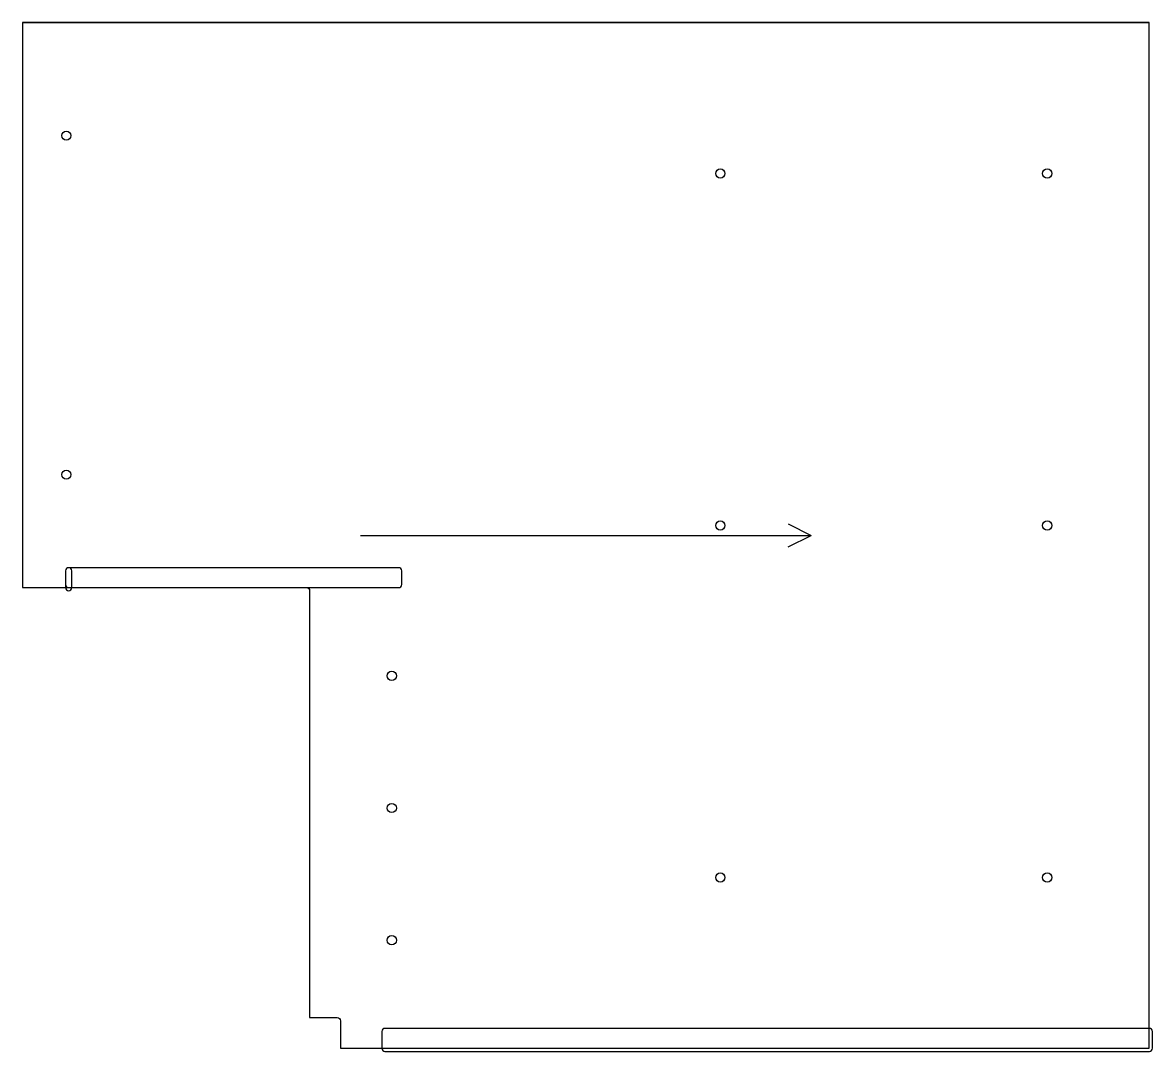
# Model space of a CAD drawing. Header units: millimetres. Extents: x 0 to 736, y -2 to 668.
import ezdxf

# ---------------------------------------------------------------- set-up
doc = ezdxf.new("R2010")
doc.units = ezdxf.units.MM
for name, color, linetype in [('A_SIDE_GROOVE_10', 7, 'Continuous'), ('A_SIDE_HOLES_12', 7, 'Continuous'), ('EDGE_BANDING', 7, 'Continuous'), ('GRAIN_DIRECTION', 3, 'Continuous'), ('OUTSIDE_THROUGH', 7, 'Continuous')]:
    doc.layers.add(name, color=color, linetype=linetype)

msp = doc.modelspace()

# ---------------------------------------------------------------- linework, layer by layer
at = {"layer": 'A_SIDE_GROOVE_10'}
for points in [[(30, 300), (245, 300, 0.4142135624), (247, 302), (247, 311, 0.4142135624), (245, 313), (30, 313, 0.4142135624), (28, 311), (28, 302, 0.4142135624)], [(29.999999, 298), (30.000001, 298, 0.4142135624), (32, 299.999999), (32, 311.000001, 0.4142135624), (30.000001, 313), (29.999999, 313, 0.4142135624), (28, 311.000001), (28, 299.999999, 0.4142135624)], [(236, -2.01), (734.01, -2.01, 0.4142135624), (736.01, -0.01), (736.01, 11, 0.4142135624), (734.01, 13), (236, 13, 0.4142135624), (234, 11), (234, -0.01, 0.4142135624)]]:
    msp.add_lwpolyline(points, format="xyb", close=True, dxfattribs=at)
at = {"layer": 'A_SIDE_HOLES_12'}
for centre in [(28.5, 594.4), (454.5, 569.75), (667.5, 569.75), (28.5, 373.6), (454.5, 340.5), (667.5, 340.5), (240.5, 242.6), (240.5, 156.5), (454.5, 111.25), (667.5, 111.25), (240.5, 70.4)]:
    msp.add_circle(centre, 3, dxfattribs=at)
at = {"layer": 'EDGE_BANDING'}
for p, q in [((0, 668), (734, 668)), ((734, 0), (734, 668)), ((207, 0), (734, 0))]:
    msp.add_line(p, q, dxfattribs=at)
at = {"layer": 'GRAIN_DIRECTION'}
for p in [(498.8, 341.5), (220.2, 334), (498.8, 326.5)]:
    msp.add_line(p, (513.8, 334), dxfattribs=at)
at = {"layer": 'OUTSIDE_THROUGH'}
msp.add_lwpolyline([(187, 298), (187, 20), (205, 20, -0.4142135624), (207, 18), (207, 0), (734, 0), (734, 668), (0, 668), (0, 300), (185, 300, -0.4142135624)], format="xyb", close=True, dxfattribs=at)

doc.saveas('drawing.dxf')
